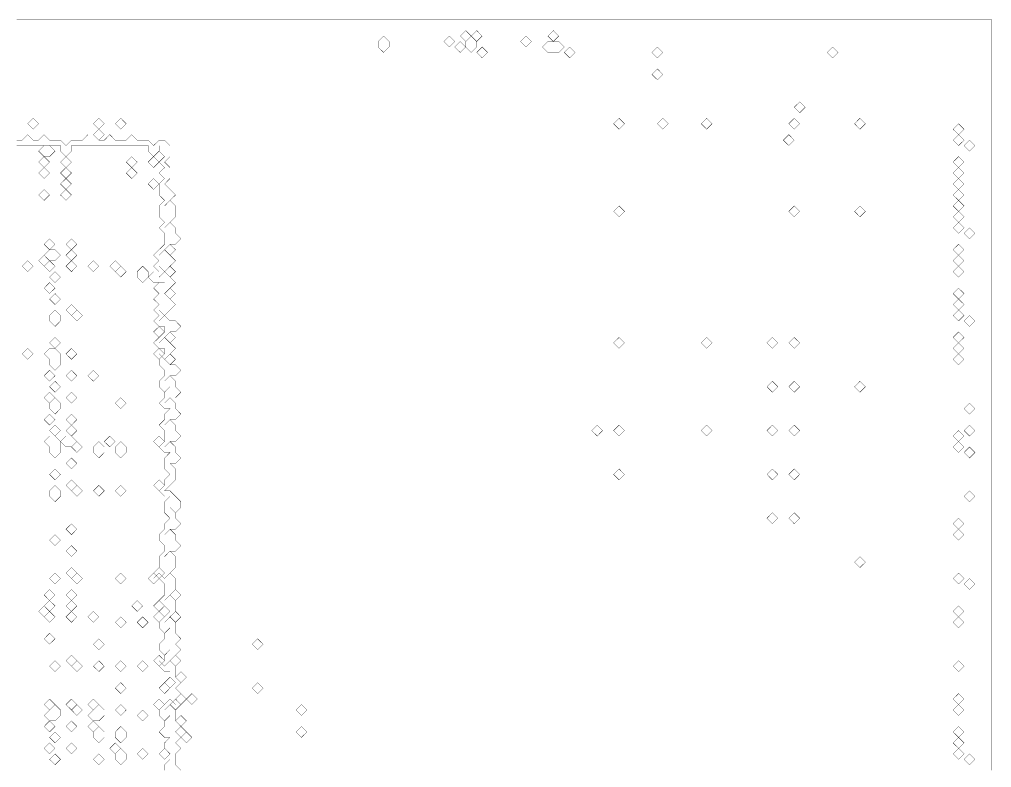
# Model space of a CAD drawing. Header units: metres. Extents: x 0 to 4936, y -4936 to 0.
# Drawn here: x 3221 to 4936, y -1318 to 0 of the extents above; entities that cross this region are included whole.
import ezdxf

# ---------------------------------------------------------------- set-up
doc = ezdxf.new("R2010")
doc.units = ezdxf.units.M
doc.layers.add('conductor', color=1, linetype='Continuous')
doc.layers.add('substrate', color=5, linetype='Continuous')

msp = doc.modelspace()

# ---------------------------------------------------------------- linework, layer by layer
at = {"layer": 'conductor', "const_width": 0.5}
msp.add_lwpolyline([(3477, -1323.2), (3477, -1313.5), (3486.6, -1303.9), (3486.6, -1294.2), (3477, -1284.5), (3477, -1274.9), (3486.6, -1265.2), (3477, -1265.2), (3467.3, -1255.6), (3477, -1245.9), (3477, -1236.2), (3486.6, -1226.6), (3477, -1236.2), (3467.3, -1226.6), (3467.3, -1216.9), (3477, -1207.3), (3486.6, -1197.6), (3496.3, -1207.3), (3486.6, -1197.6), (3486.6, -1188), (3486.6, -1178.3), (3496.3, -1168.6), (3486.6, -1159), (3486.6, -1149.3), (3477, -1149.3), (3467.3, -1139.7), (3477, -1130), (3477, -1120.4), (3486.6, -1110.7), (3477, -1120.4), (3467.3, -1110.7), (3467.3, -1101), (3477, -1091.4), (3477, -1081.7), (3486.6, -1072.1), (3477, -1081.7), (3467.3, -1072.1), (3467.3, -1062.4), (3477, -1052.7), (3486.6, -1043.1), (3477, -1033.4), (3467.3, -1023.8), (3477, -1014.1), (3477, -1004.5), (3477, -994.8), (3467.3, -985.1), (3477, -975.5), (3467.3, -965.8), (3467.3, -956.2), (3467.3, -946.5), (3477, -936.8), (3477, -927.2), (3467.3, -917.5), (3467.3, -907.9), (3477, -898.2), (3477, -888.6), (3486.6, -878.9), (3477, -869.2), (3477, -859.6), (3477, -849.9), (3486.6, -840.3), (3477, -840.3), (3467.3, -830.6), (3477, -820.9), (3477, -811.3), (3486.6, -801.6), (3477, -792), (3477, -782.3), (3477, -772.7), (3486.6, -763), (3477, -763), (3467.3, -753.3), (3477, -743.7), (3477, -734), (3477, -724.4), (3467.3, -714.7), (3477, -705), (3477, -695.4), (3486.6, -685.7), (3477, -685.7), (3467.3, -676.1), (3477, -666.4), (3477, -656.8), (3486.6, -647.1), (3477, -656.8), (3467.3, -647.1), (3467.3, -637.4), (3477, -627.8), (3477, -618.1), (3467.3, -608.5), (3467.3, -598.8), (3477, -589.2), (3477, -579.5), (3467.3, -579.5), (3457.6, -569.8), (3467.3, -560.2), (3477, -550.5), (3477, -540.9), (3467.3, -540.9), (3457.6, -531.2), (3467.3, -521.5), (3457.6, -511.9), (3467.3, -502.2), (3457.6, -492.6), (3467.3, -482.9), (3457.6, -473.3), (3467.3, -463.6), (3477, -463.6), (3467.3, -463.6), (3457.6, -463.6), (3448, -453.9), (3457.6, -444.3), (3467.3, -444.3), (3457.6, -434.6), (3467.3, -425), (3457.6, -415.3), (3467.3, -405.6), (3477, -396), (3477, -386.3), (3477, -376.7), (3467.3, -367), (3477, -357.4), (3467.3, -347.7), (3467.3, -338), (3467.3, -328.4), (3477, -318.7), (3467.3, -309.1), (3467.3, -299.4), (3467.3, -289.7), (3477, -280.1), (3467.3, -270.4), (3477, -260.8), (3467.3, -251.1), (3477, -241.5), (3467.3, -231.8), (3467.3, -222.1), (3467.3, -231.8), (3457.6, -241.5), (3448, -231.8), (3448, -222.1), (3438.3, -222.1), (3428.7, -222.1), (3419, -222.1), (3409.3, -222.1), (3399.7, -222.1), (3390, -222.1), (3380.4, -222.1), (3370.7, -222.1), (3361.1, -222.1), (3351.4, -222.1), (3341.7, -222.1), (3332.1, -222.1), (3322.4, -222.1), (3312.8, -222.1), (3312.8, -231.8), (3303.1, -241.5), (3293.4, -231.8), (3293.4, -222.1), (3283.8, -222.1), (3274.1, -222.1), (3264.5, -222.1), (3254.8, -222.1), (3245.2, -222.1), (3235.5, -222.1), (3225.8, -222.1), (3216.2, -222.1)], dxfattribs=at)
for points in [[(3254.8, -231.8), (3264.5, -222.1), (3274.1, -222.1), (3283.8, -231.8), (3274.1, -241.5), (3264.5, -241.5)], [(3254.8, -251.1), (3264.5, -241.5), (3274.1, -251.1), (3264.5, -260.8)], [(3293.4, -251.1), (3303.1, -241.5), (3312.8, -251.1), (3303.1, -260.8)], [(3409.3, -251.1), (3419, -241.5), (3428.7, -251.1), (3419, -260.8)], [(3448, -251.1), (3457.6, -241.5), (3467.3, -251.1), (3457.6, -260.8)], [(3254.8, -270.4), (3264.5, -260.8), (3274.1, -270.4), (3264.5, -280.1)], [(3293.4, -270.4), (3303.1, -260.8), (3312.8, -270.4), (3303.1, -280.1)], [(3409.3, -270.4), (3419, -260.8), (3428.7, -270.4), (3419, -280.1)], [(3293.4, -289.7), (3303.1, -280.1), (3312.8, -289.7), (3303.1, -299.4)], [(3448, -289.7), (3457.6, -280.1), (3467.3, -289.7), (3457.6, -299.4)], [(3254.8, -309.1), (3264.5, -299.4), (3274.1, -309.1), (3264.5, -318.7)], [(3293.4, -309.1), (3303.1, -299.4), (3312.8, -309.1), (3303.1, -318.7)], [(3264.5, -396), (3274.1, -386.3), (3283.8, -396), (3274.1, -405.6)], [(3303.1, -396), (3312.8, -386.3), (3322.4, -396), (3312.8, -405.6)], [(3264.5, -415.3), (3274.1, -405.6), (3283.8, -405.6), (3293.4, -415.3), (3283.8, -425), (3274.1, -425)], [(3303.1, -415.3), (3312.8, -405.6), (3322.4, -415.3), (3312.8, -425)], [(3225.8, -434.6), (3235.5, -425), (3245.2, -434.6), (3235.5, -444.3)], [(3254.8, -425), (3264.5, -415.3), (3274.1, -425), (3264.5, -434.6)], [(3264.5, -434.6), (3274.1, -425), (3283.8, -434.6), (3274.1, -444.3)], [(3303.1, -434.6), (3312.8, -425), (3322.4, -434.6), (3312.8, -444.3)], [(3341.7, -434.6), (3351.4, -425), (3361.1, -434.6), (3351.4, -444.3)], [(3380.4, -434.6), (3390, -425), (3399.7, -434.6), (3390, -444.3)], [(3274.1, -453.9), (3283.8, -444.3), (3293.4, -453.9), (3283.8, -463.6)], [(3390, -444.3), (3399.7, -434.6), (3409.3, -444.3), (3399.7, -453.9)], [(3428.7, -444.3), (3438.3, -434.6), (3448, -444.3), (3448, -453.9), (3438.3, -463.6), (3428.7, -453.9)], [(3264.5, -473.3), (3274.1, -463.6), (3283.8, -473.3), (3274.1, -482.9)], [(3274.1, -492.6), (3283.8, -482.9), (3293.4, -492.6), (3283.8, -502.2)], [(3274.1, -521.5), (3283.8, -511.9), (3293.4, -521.5), (3293.4, -531.2), (3283.8, -540.9), (3274.1, -531.2)], [(3303.1, -511.9), (3312.8, -502.2), (3322.4, -511.9), (3312.8, -521.5)], [(3312.8, -521.5), (3322.4, -511.9), (3332.1, -521.5), (3322.4, -531.2)], [(3457.6, -550.5), (3467.3, -540.9), (3477, -550.5), (3467.3, -560.2)], [(3274.1, -569.8), (3283.8, -560.2), (3293.4, -569.8), (3283.8, -579.5)], [(3225.8, -589.2), (3235.5, -579.5), (3245.2, -589.2), (3235.5, -598.8)], [(3264.5, -589.2), (3274.1, -579.5), (3283.8, -579.5), (3293.4, -589.2), (3293.4, -598.8), (3293.4, -608.5), (3283.8, -618.1), (3274.1, -608.5), (3274.1, -598.8)], [(3303.1, -589.2), (3312.8, -579.5), (3322.4, -589.2), (3312.8, -598.8)], [(3457.6, -589.2), (3467.3, -579.5), (3477, -589.2), (3467.3, -598.8)], [(3264.5, -627.8), (3274.1, -618.1), (3283.8, -627.8), (3274.1, -637.4)], [(3303.1, -627.8), (3312.8, -618.1), (3322.4, -627.8), (3312.8, -637.4)], [(3341.7, -627.8), (3351.4, -618.1), (3361.1, -627.8), (3351.4, -637.4)], [(3274.1, -647.1), (3283.8, -637.4), (3293.4, -647.1), (3283.8, -656.8)], [(3264.5, -666.4), (3274.1, -656.8), (3283.8, -666.4), (3274.1, -676.1)], [(3274.1, -676.1), (3283.8, -666.4), (3293.4, -676.1), (3293.4, -685.7), (3283.8, -695.4), (3274.1, -685.7)], [(3303.1, -666.4), (3312.8, -656.8), (3322.4, -666.4), (3312.8, -676.1)], [(3390, -676.1), (3399.7, -666.4), (3409.3, -676.1), (3399.7, -685.7)], [(3264.5, -705), (3274.1, -695.4), (3283.8, -705), (3274.1, -714.7)], [(3303.1, -705), (3312.8, -695.4), (3322.4, -705), (3312.8, -714.7)], [(3274.1, -724.4), (3283.8, -714.7), (3293.4, -724.4), (3283.8, -734)], [(3303.1, -724.4), (3312.8, -714.7), (3322.4, -724.4), (3312.8, -734)], [(3264.5, -743.7), (3274.1, -734), (3283.8, -734), (3293.4, -743.7), (3293.4, -753.3), (3293.4, -763), (3283.8, -772.7), (3274.1, -763), (3274.1, -753.3)], [(3293.4, -743.7), (3303.1, -734), (3312.8, -734), (3322.4, -743.7), (3312.8, -753.3), (3303.1, -753.3)], [(3370.7, -743.7), (3380.4, -734), (3390, -743.7), (3380.4, -753.3)], [(3457.6, -743.7), (3467.3, -734), (3477, -743.7), (3467.3, -753.3)], [(3312.8, -753.3), (3322.4, -743.7), (3332.1, -753.3), (3322.4, -763)], [(3351.4, -753.3), (3361.1, -743.7), (3370.7, -753.3), (3370.7, -763), (3361.1, -772.7), (3351.4, -763)], [(3390, -753.3), (3399.7, -743.7), (3409.3, -753.3), (3409.3, -763), (3399.7, -772.7), (3390, -763)], [(3303.1, -782.3), (3312.8, -772.7), (3322.4, -782.3), (3312.8, -792)], [(3274.1, -801.6), (3283.8, -792), (3293.4, -801.6), (3283.8, -811.3)], [(3274.1, -830.6), (3283.8, -820.9), (3293.4, -830.6), (3293.4, -840.3), (3283.8, -849.9), (3274.1, -840.3)], [(3303.1, -820.9), (3312.8, -811.3), (3322.4, -820.9), (3312.8, -830.6)], [(3312.8, -830.6), (3322.4, -820.9), (3332.1, -830.6), (3322.4, -840.3)], [(3351.4, -830.6), (3361.1, -820.9), (3370.7, -830.6), (3361.1, -840.3)], [(3390, -830.6), (3399.7, -820.9), (3409.3, -830.6), (3399.7, -840.3)], [(3457.6, -820.9), (3467.3, -811.3), (3477, -820.9), (3467.3, -830.6)], [(3303.1, -898.2), (3312.8, -888.6), (3322.4, -898.2), (3312.8, -907.9)], [(3274.1, -917.5), (3283.8, -907.9), (3293.4, -917.5), (3283.8, -927.2)], [(3303.1, -936.8), (3312.8, -927.2), (3322.4, -936.8), (3312.8, -946.5)], [(3274.1, -985.1), (3283.8, -975.5), (3293.4, -985.1), (3283.8, -994.8)], [(3303.1, -975.5), (3312.8, -965.8), (3322.4, -975.5), (3312.8, -985.1)], [(3312.8, -985.1), (3322.4, -975.5), (3332.1, -985.1), (3322.4, -994.8)], [(3390, -985.1), (3399.7, -975.5), (3409.3, -985.1), (3399.7, -994.8)], [(3448, -985.1), (3457.6, -975.5), (3467.3, -985.1), (3457.6, -994.8)], [(3457.6, -975.5), (3467.3, -965.8), (3477, -975.5), (3467.3, -985.1)], [(3264.5, -1014.1), (3274.1, -1004.5), (3283.8, -1014.1), (3274.1, -1023.8)], [(3303.1, -1014.1), (3312.8, -1004.5), (3322.4, -1014.1), (3312.8, -1023.8)], [(3264.5, -1033.4), (3274.1, -1023.8), (3283.8, -1033.4), (3274.1, -1043.1)], [(3303.1, -1033.4), (3312.8, -1023.8), (3322.4, -1033.4), (3312.8, -1043.1)], [(3419, -1033.4), (3428.7, -1023.8), (3438.3, -1033.4), (3428.7, -1043.1)], [(3457.6, -1033.4), (3467.3, -1023.8), (3477, -1033.4), (3467.3, -1043.1)], [(3254.8, -1043.1), (3264.5, -1033.4), (3274.1, -1043.1), (3264.5, -1052.7)], [(3264.5, -1052.7), (3274.1, -1043.1), (3283.8, -1052.7), (3274.1, -1062.4)], [(3303.1, -1052.7), (3312.8, -1043.1), (3322.4, -1052.7), (3312.8, -1062.4)], [(3341.7, -1052.7), (3351.4, -1043.1), (3361.1, -1052.7), (3351.4, -1062.4)], [(3457.6, -1052.7), (3467.3, -1043.1), (3477, -1052.7), (3467.3, -1062.4)], [(3390, -1062.4), (3399.7, -1052.7), (3409.3, -1062.4), (3399.7, -1072.1)], [(3428.7, -1062.4), (3438.3, -1052.7), (3448, -1062.4), (3438.3, -1072.1)], [(3264.5, -1091.4), (3274.1, -1081.7), (3283.8, -1091.4), (3274.1, -1101)], [(3351.4, -1101), (3361.1, -1091.4), (3370.7, -1101), (3361.1, -1110.7)], [(3274.1, -1139.7), (3283.8, -1130), (3293.4, -1139.7), (3283.8, -1149.3)], [(3303.1, -1130), (3312.8, -1120.4), (3322.4, -1130), (3312.8, -1139.7)], [(3312.8, -1139.7), (3322.4, -1130), (3332.1, -1139.7), (3322.4, -1149.3)], [(3351.4, -1139.7), (3361.1, -1130), (3370.7, -1139.7), (3361.1, -1149.3)], [(3390, -1139.7), (3399.7, -1130), (3409.3, -1139.7), (3399.7, -1149.3)], [(3428.7, -1139.7), (3438.3, -1130), (3448, -1139.7), (3438.3, -1149.3)], [(3457.6, -1130), (3467.3, -1120.4), (3477, -1130), (3467.3, -1139.7)], [(3477, -1168.6), (3486.6, -1159), (3496.3, -1168.6), (3486.6, -1178.3)], [(3390, -1178.3), (3399.7, -1168.6), (3409.3, -1178.3), (3399.7, -1188)], [(3467.3, -1178.3), (3477, -1168.6), (3486.6, -1178.3), (3477, -1188)], [(3264.5, -1207.3), (3274.1, -1197.6), (3283.8, -1207.3), (3274.1, -1216.9)], [(3303.1, -1207.3), (3312.8, -1197.6), (3322.4, -1207.3), (3312.8, -1216.9)], [(3341.7, -1207.3), (3351.4, -1197.6), (3361.1, -1207.3), (3351.4, -1216.9)], [(3457.6, -1207.3), (3467.3, -1197.6), (3477, -1207.3), (3467.3, -1216.9)], [(3274.1, -1216.9), (3283.8, -1207.3), (3293.4, -1216.9), (3293.4, -1226.6), (3283.8, -1236.2), (3274.1, -1236.2), (3264.5, -1226.6)], [(3312.8, -1216.9), (3322.4, -1207.3), (3332.1, -1216.9), (3322.4, -1226.6)], [(3351.4, -1216.9), (3361.1, -1207.3), (3370.7, -1216.9), (3370.7, -1226.6), (3361.1, -1236.2), (3351.4, -1236.2), (3341.7, -1226.6)], [(3390, -1216.9), (3399.7, -1207.3), (3409.3, -1216.9), (3399.7, -1226.6)], [(3428.7, -1226.6), (3438.3, -1216.9), (3448, -1226.6), (3438.3, -1236.2)], [(3264.5, -1245.9), (3274.1, -1236.2), (3283.8, -1245.9), (3274.1, -1255.6)], [(3303.1, -1245.9), (3312.8, -1236.2), (3322.4, -1245.9), (3312.8, -1255.6)], [(3341.7, -1245.9), (3351.4, -1236.2), (3361.1, -1245.9), (3351.4, -1255.6)], [(3351.4, -1255.6), (3361.1, -1245.9), (3370.7, -1255.6), (3370.7, -1265.2), (3361.1, -1274.9), (3351.4, -1265.2)], [(3390, -1255.6), (3399.7, -1245.9), (3409.3, -1255.6), (3409.3, -1265.2), (3399.7, -1274.9), (3390, -1265.2)], [(3274.1, -1265.2), (3283.8, -1255.6), (3293.4, -1265.2), (3283.8, -1274.9)], [(3264.5, -1284.5), (3274.1, -1274.9), (3283.8, -1284.5), (3274.1, -1294.2)], [(3303.1, -1284.5), (3312.8, -1274.9), (3322.4, -1284.5), (3312.8, -1294.2)], [(3380.4, -1284.5), (3390, -1274.9), (3399.7, -1284.5), (3390, -1294.2)], [(3390, -1294.2), (3399.7, -1284.5), (3409.3, -1294.2), (3409.3, -1303.9), (3399.7, -1313.5), (3390, -1303.9)], [(3428.7, -1294.2), (3438.3, -1284.5), (3448, -1294.2), (3438.3, -1303.9)], [(3467.3, -1294.2), (3477, -1284.5), (3486.6, -1294.2), (3477, -1303.9)], [(3274.1, -1303.9), (3283.8, -1294.2), (3293.4, -1303.9), (3283.8, -1313.5)], [(3351.4, -1303.9), (3361.1, -1294.2), (3370.7, -1303.9), (3361.1, -1313.5)]]:
    msp.add_lwpolyline(points, close=True, dxfattribs=at)
at = {"layer": 'substrate', "const_width": 0.5}
for points in [[(4935.3, -1323.2), (4935.3, -1313.5), (4935.3, -1303.9), (4935.3, -1294.2), (4935.3, -1284.5), (4935.3, -1274.9), (4935.3, -1265.2), (4935.3, -1255.6), (4935.3, -1245.9), (4935.3, -1236.2), (4935.3, -1226.6), (4935.3, -1216.9), (4935.3, -1207.3), (4935.3, -1197.6), (4935.3, -1188), (4935.3, -1178.3), (4935.3, -1168.6), (4935.3, -1159), (4935.3, -1149.3), (4935.3, -1139.7), (4935.3, -1130), (4935.3, -1120.4), (4935.3, -1110.7), (4935.3, -1101), (4935.3, -1091.4), (4935.3, -1081.7), (4935.3, -1072.1), (4935.3, -1062.4), (4935.3, -1052.7), (4935.3, -1043.1), (4935.3, -1033.4), (4935.3, -1023.8), (4935.3, -1014.1), (4935.3, -1004.5), (4935.3, -994.8), (4935.3, -985.1), (4935.3, -975.5), (4935.3, -965.8), (4935.3, -956.2), (4935.3, -946.5), (4935.3, -936.8), (4935.3, -927.2), (4935.3, -917.5), (4935.3, -907.9), (4935.3, -898.2), (4935.3, -888.6), (4935.3, -878.9), (4935.3, -869.2), (4935.3, -859.6), (4935.3, -849.9), (4935.3, -840.3), (4935.3, -830.6), (4935.3, -820.9), (4935.3, -811.3), (4935.3, -801.6), (4935.3, -792), (4935.3, -782.3), (4935.3, -772.7), (4935.3, -763), (4935.3, -753.3), (4935.3, -743.7), (4935.3, -734), (4935.3, -724.4), (4935.3, -714.7), (4935.3, -705), (4935.3, -695.4), (4935.3, -685.7), (4935.3, -676.1), (4935.3, -666.4), (4935.3, -656.8), (4935.3, -647.1), (4935.3, -637.4), (4935.3, -627.8), (4935.3, -618.1), (4935.3, -608.5), (4935.3, -598.8), (4935.3, -589.2), (4935.3, -579.5), (4935.3, -569.8), (4935.3, -560.2), (4935.3, -550.5), (4935.3, -540.9), (4935.3, -531.2), (4935.3, -521.5), (4935.3, -511.9), (4935.3, -502.2), (4935.3, -492.6), (4935.3, -482.9), (4935.3, -473.3), (4935.3, -463.6), (4935.3, -453.9), (4935.3, -444.3), (4935.3, -434.6), (4935.3, -425), (4935.3, -415.3), (4935.3, -405.6), (4935.3, -396), (4935.3, -386.3), (4935.3, -376.7), (4935.3, -367), (4935.3, -357.4), (4935.3, -347.7), (4935.3, -338), (4935.3, -328.4), (4935.3, -318.7), (4935.3, -309.1), (4935.3, -299.4), (4935.3, -289.7), (4935.3, -280.1), (4935.3, -270.4), (4935.3, -260.8), (4935.3, -251.1), (4935.3, -241.5), (4935.3, -231.8), (4935.3, -222.1), (4935.3, -212.5), (4935.3, -202.8), (4935.3, -193.2), (4935.3, -183.5), (4935.3, -173.8), (4935.3, -164.2), (4935.3, -154.5), (4935.3, -144.9), (4935.3, -135.2), (4935.3, -125.6), (4935.3, -115.9), (4935.3, -106.2), (4935.3, -96.6), (4935.3, -86.9), (4935.3, -77.3), (4935.3, -67.6), (4935.3, -57.9), (4935.3, -48.3), (4935.3, -38.6), (4935.3, -29), (4935.3, -19.3), (4935.3, -9.7), (4935.3, 0), (4925.7, 0), (4916, 0), (4906.4, 0), (4896.7, 0), (4887.1, 0), (4877.4, 0), (4867.7, 0), (4858.1, 0), (4848.4, 0), (4838.8, 0), (4829.1, 0), (4819.4, 0), (4809.8, 0), (4800.1, 0), (4790.5, 0), (4780.8, 0), (4771.2, 0), (4761.5, 0), (4751.8, 0), (4742.2, 0), (4732.5, 0), (4722.9, 0), (4713.2, 0), (4703.5, 0), (4693.9, 0), (4684.2, 0), (4674.6, 0), (4664.9, 0), (4655.3, 0), (4645.6, 0), (4635.9, 0), (4626.3, 0), (4616.6, 0), (4607, 0), (4597.3, 0), (4587.6, 0), (4578, 0), (4568.3, 0), (4558.7, 0), (4549, 0), (4539.4, 0), (4529.7, 0), (4520, 0), (4510.4, 0), (4500.7, 0), (4491.1, 0), (4481.4, 0), (4471.7, 0), (4462.1, 0), (4452.4, 0), (4442.8, 0), (4433.1, 0), (4423.5, 0), (4413.8, 0), (4404.1, 0), (4394.5, 0), (4384.8, 0), (4375.2, 0), (4365.5, 0), (4355.8, 0), (4346.2, 0), (4336.5, 0), (4326.9, 0), (4317.2, 0), (4307.6, 0), (4297.9, 0), (4288.2, 0), (4278.6, 0), (4268.9, 0), (4259.3, 0), (4249.6, 0), (4240, 0), (4230.3, 0), (4220.6, 0), (4211, 0), (4201.3, 0), (4191.7, 0), (4182, 0), (4172.3, 0), (4162.7, 0), (4153, 0), (4143.4, 0), (4133.7, 0), (4124.1, 0), (4114.4, 0), (4104.7, 0), (4095.1, 0), (4085.4, 0), (4075.8, 0), (4066.1, 0), (4056.4, 0), (4046.8, 0), (4037.1, 0), (4027.5, 0), (4017.8, 0), (4008.2, 0), (3998.5, 0), (3988.8, 0), (3979.2, 0), (3969.5, 0), (3959.9, 0), (3950.2, 0), (3940.5, 0), (3930.9, 0), (3921.2, 0), (3911.6, 0), (3901.9, 0), (3892.3, 0), (3882.6, 0), (3872.9, 0), (3863.3, 0), (3853.6, 0), (3844, 0), (3834.3, 0), (3824.6, 0), (3815, 0), (3805.3, 0), (3795.7, 0), (3786, 0), (3776.4, 0), (3766.7, 0), (3757, 0), (3747.4, 0), (3737.7, 0), (3728.1, 0), (3718.4, 0), (3708.8, 0), (3699.1, 0), (3689.4, 0), (3679.8, 0), (3670.1, 0), (3660.5, 0), (3650.8, 0), (3641.1, 0), (3631.5, 0), (3621.8, 0), (3612.2, 0), (3602.5, 0), (3592.9, 0), (3583.2, 0), (3573.5, 0), (3563.9, 0), (3554.2, 0), (3544.6, 0), (3534.9, 0), (3525.2, 0), (3515.6, 0), (3505.9, 0), (3496.3, 0), (3486.6, 0), (3477, 0), (3467.3, 0), (3457.6, 0), (3448, 0), (3438.3, 0), (3428.7, 0), (3419, 0), (3409.3, 0), (3399.7, 0), (3390, 0), (3380.4, 0), (3370.7, 0), (3361.1, 0), (3351.4, 0), (3341.7, 0), (3332.1, 0), (3322.4, 0), (3312.8, 0), (3303.1, 0), (3293.4, 0), (3283.8, 0), (3274.1, 0), (3264.5, 0), (3254.8, 0), (3245.2, 0), (3235.5, 0), (3225.8, 0), (3216.2, 0)], [(3216.2, -212.5), (3225.8, -212.5), (3235.5, -202.8), (3245.2, -212.5), (3254.8, -212.5), (3264.5, -202.8), (3274.1, -212.5), (3283.8, -212.5), (3293.4, -212.5), (3303.1, -222.1), (3312.8, -212.5), (3322.4, -212.5), (3332.1, -212.5), (3341.7, -202.8), (3351.4, -202.8), (3361.1, -212.5), (3370.7, -212.5), (3380.4, -202.8), (3390, -212.5), (3399.7, -212.5), (3409.3, -212.5), (3419, -202.8), (3428.7, -212.5), (3438.3, -212.5), (3448, -212.5), (3457.6, -222.1), (3467.3, -212.5), (3477, -212.5), (3486.6, -222.1), (3486.6, -231.8), (3486.6, -241.5), (3477, -251.1), (3486.6, -260.8), (3486.6, -270.4), (3486.6, -280.1), (3477, -289.7), (3486.6, -299.4), (3496.3, -309.1), (3486.6, -318.7), (3477, -328.4), (3486.6, -318.7), (3496.3, -328.4), (3496.3, -338), (3496.3, -347.7), (3486.6, -357.4), (3477, -367), (3486.6, -357.4), (3496.3, -367), (3496.3, -376.7), (3505.9, -386.3), (3496.3, -396), (3486.6, -396), (3477, -405.6), (3467.3, -415.3), (3477, -405.6), (3486.6, -415.3), (3496.3, -425), (3486.6, -434.6), (3477, -444.3), (3467.3, -434.6), (3477, -444.3), (3467.3, -453.9), (3477, -444.3), (3486.6, -453.9), (3496.3, -463.6), (3486.6, -473.3), (3477, -482.9), (3486.6, -492.6), (3496.3, -502.2), (3486.6, -511.9), (3477, -521.5), (3467.3, -511.9), (3477, -521.5), (3467.3, -531.2), (3477, -521.5), (3486.6, -531.2), (3496.3, -531.2), (3505.9, -540.9), (3496.3, -550.5), (3486.6, -550.5), (3477, -560.2), (3467.3, -569.8), (3477, -560.2), (3486.6, -569.8), (3496.3, -579.5), (3486.6, -589.2), (3477, -598.8), (3467.3, -589.2), (3477, -598.8), (3486.6, -608.5), (3496.3, -608.5), (3505.9, -618.1), (3496.3, -627.8), (3486.6, -627.8), (3477, -637.4), (3486.6, -627.8), (3496.3, -637.4), (3496.3, -647.1), (3505.9, -656.8), (3496.3, -666.4), (3486.6, -666.4), (3477, -676.1), (3486.6, -666.4), (3496.3, -676.1), (3496.3, -685.7), (3505.9, -695.4), (3496.3, -705), (3486.6, -705), (3477, -714.7), (3486.6, -705), (3496.3, -714.7), (3496.3, -724.4), (3505.9, -734), (3496.3, -743.7), (3486.6, -743.7), (3477, -753.3), (3486.6, -743.7), (3496.3, -753.3), (3496.3, -763), (3505.9, -772.7), (3496.3, -782.3), (3486.6, -782.3), (3496.3, -792), (3496.3, -801.6), (3496.3, -811.3), (3486.6, -820.9), (3477, -830.6), (3486.6, -830.6), (3496.3, -840.3), (3505.9, -849.9), (3505.9, -859.6), (3496.3, -869.2), (3486.6, -859.6), (3496.3, -869.2), (3496.3, -878.9), (3505.9, -888.6), (3496.3, -898.2), (3486.6, -898.2), (3477, -907.9), (3486.6, -898.2), (3496.3, -907.9), (3496.3, -917.5), (3505.9, -927.2), (3496.3, -936.8), (3486.6, -936.8), (3477, -946.5), (3486.6, -936.8), (3496.3, -946.5), (3496.3, -956.2), (3496.3, -965.8), (3486.6, -975.5), (3477, -985.1), (3467.3, -975.5), (3457.6, -985.1), (3467.3, -975.5), (3477, -985.1), (3486.6, -975.5), (3496.3, -985.1), (3496.3, -994.8), (3496.3, -1004.5), (3486.6, -1014.1), (3477, -1023.8), (3486.6, -1014.1), (3496.3, -1023.8), (3496.3, -1033.4), (3496.3, -1043.1), (3486.6, -1052.7), (3477, -1062.4), (3486.6, -1052.7), (3496.3, -1062.4), (3496.3, -1072.1), (3496.3, -1081.7), (3505.9, -1091.4), (3496.3, -1101), (3505.9, -1110.7), (3496.3, -1120.4), (3486.6, -1130), (3477, -1139.7), (3467.3, -1130), (3477, -1139.7), (3486.6, -1130), (3496.3, -1139.7), (3496.3, -1149.3), (3496.3, -1159), (3505.9, -1168.6), (3496.3, -1178.3), (3505.9, -1188), (3496.3, -1197.6), (3486.6, -1207.3), (3477, -1216.9), (3486.6, -1207.3), (3496.3, -1216.9), (3496.3, -1226.6), (3496.3, -1236.2), (3505.9, -1245.9), (3496.3, -1255.6), (3505.9, -1265.2), (3496.3, -1274.9), (3505.9, -1284.5), (3496.3, -1294.2), (3496.3, -1303.9), (3496.3, -1313.5), (3505.9, -1323.2)]]:
    msp.add_lwpolyline(points, dxfattribs=at)
for points in [[(3853.6, -38.6), (3863.3, -29), (3872.9, -38.6), (3872.9, -48.3), (3863.3, -57.9), (3853.6, -48.3)], [(3969.5, -38.6), (3979.2, -29), (3988.8, -38.6), (3979.2, -48.3)], [(3998.5, -29), (4008.2, -19.3), (4017.8, -29), (4008.2, -38.6)], [(4008.2, -38.6), (4017.8, -29), (4027.5, -38.6), (4027.5, -48.3), (4017.8, -57.9), (4008.2, -48.3)], [(4017.8, -29), (4027.5, -19.3), (4037.1, -29), (4027.5, -38.6)], [(4104.7, -38.6), (4114.4, -29), (4124.1, -38.6), (4114.4, -48.3)], [(4153, -29), (4162.7, -19.3), (4172.3, -29), (4162.7, -38.6)], [(3988.8, -48.3), (3998.5, -38.6), (4008.2, -48.3), (3998.5, -57.9)], [(4027.5, -57.9), (4037.1, -48.3), (4046.8, -57.9), (4037.1, -67.6)], [(4143.4, -48.3), (4153, -38.6), (4162.7, -38.6), (4172.3, -38.6), (4182, -48.3), (4172.3, -57.9), (4162.7, -57.9), (4153, -57.9)], [(4182, -57.9), (4191.7, -48.3), (4201.3, -57.9), (4191.7, -67.6)], [(4336.5, -57.9), (4346.2, -48.3), (4355.8, -57.9), (4346.2, -67.6)], [(4645.6, -57.9), (4655.3, -48.3), (4664.9, -57.9), (4655.3, -67.6)], [(4336.5, -96.6), (4346.2, -86.9), (4355.8, -96.6), (4346.2, -106.2)], [(4587.6, -154.5), (4597.3, -144.9), (4607, -154.5), (4597.3, -164.2)], [(3235.5, -183.5), (3245.2, -173.8), (3254.8, -183.5), (3245.2, -193.2)], [(3351.4, -183.5), (3361.1, -173.8), (3370.7, -183.5), (3361.1, -193.2)], [(3390, -183.5), (3399.7, -173.8), (3409.3, -183.5), (3399.7, -193.2)], [(4268.9, -183.5), (4278.6, -173.8), (4288.2, -183.5), (4278.6, -193.2)], [(4346.2, -183.5), (4355.8, -173.8), (4365.5, -183.5), (4355.8, -193.2)], [(4423.5, -183.5), (4433.1, -173.8), (4442.8, -183.5), (4433.1, -193.2)], [(4578, -183.5), (4587.6, -173.8), (4597.3, -183.5), (4587.6, -193.2)], [(4693.9, -183.5), (4703.5, -173.8), (4713.2, -183.5), (4703.5, -193.2)], [(4867.7, -193.2), (4877.4, -183.5), (4887.1, -193.2), (4877.4, -202.8)], [(3351.4, -202.8), (3361.1, -193.2), (3370.7, -202.8), (3361.1, -212.5)], [(4568.3, -212.5), (4578, -202.8), (4587.6, -212.5), (4578, -222.1)], [(4867.7, -212.5), (4877.4, -202.8), (4887.1, -212.5), (4877.4, -222.1)], [(4887.1, -222.1), (4896.7, -212.5), (4906.4, -222.1), (4896.7, -231.8)], [(3274.1, -231.8)], [(4867.7, -251.1), (4877.4, -241.5), (4887.1, -251.1), (4877.4, -260.8)], [(4867.7, -270.4), (4877.4, -260.8), (4887.1, -270.4), (4877.4, -280.1)], [(4867.7, -289.7), (4877.4, -280.1), (4887.1, -289.7), (4877.4, -299.4)], [(4867.7, -309.1), (4877.4, -299.4), (4887.1, -309.1), (4877.4, -318.7)], [(4867.7, -328.4), (4877.4, -318.7), (4887.1, -328.4), (4877.4, -338)], [(4268.9, -338), (4278.6, -328.4), (4288.2, -338), (4278.6, -347.7)], [(4578, -338), (4587.6, -328.4), (4597.3, -338), (4587.6, -347.7)], [(4693.9, -338), (4703.5, -328.4), (4713.2, -338), (4703.5, -347.7)], [(4867.7, -347.7), (4877.4, -338), (4887.1, -347.7), (4877.4, -357.4)], [(4867.7, -367), (4877.4, -357.4), (4887.1, -367), (4877.4, -376.7)], [(4887.1, -376.7), (4896.7, -367), (4906.4, -376.7), (4896.7, -386.3)], [(3477, -405.6), (3486.6, -396), (3496.3, -405.6), (3486.6, -415.3)], [(4867.7, -405.6), (4877.4, -396), (4887.1, -405.6), (4877.4, -415.3)], [(4867.7, -425), (4877.4, -415.3), (4887.1, -425), (4877.4, -434.6)], [(3399.7, -444.3)], [(3438.3, -444.3)], [(3477, -444.3), (3486.6, -434.6), (3496.3, -444.3), (3486.6, -453.9)], [(4867.7, -444.3), (4877.4, -434.6), (4887.1, -444.3), (4877.4, -453.9)], [(3477, -482.9), (3486.6, -473.3), (3496.3, -482.9), (3486.6, -492.6)], [(4867.7, -482.9), (4877.4, -473.3), (4887.1, -482.9), (4877.4, -492.6)], [(4867.7, -502.2), (4877.4, -492.6), (4887.1, -502.2), (4877.4, -511.9)], [(4867.7, -521.5), (4877.4, -511.9), (4887.1, -521.5), (4877.4, -531.2)], [(3283.8, -521.5)], [(3322.4, -521.5)], [(4887.1, -531.2), (4896.7, -521.5), (4906.4, -531.2), (4896.7, -540.9)], [(3477, -560.2), (3486.6, -550.5), (3496.3, -560.2), (3486.6, -569.8)], [(4268.9, -569.8), (4278.6, -560.2), (4288.2, -569.8), (4278.6, -579.5)], [(4423.5, -569.8), (4433.1, -560.2), (4442.8, -569.8), (4433.1, -579.5)], [(4539.4, -569.8), (4549, -560.2), (4558.7, -569.8), (4549, -579.5)], [(4578, -569.8), (4587.6, -560.2), (4597.3, -569.8), (4587.6, -579.5)], [(4867.7, -560.2), (4877.4, -550.5), (4887.1, -560.2), (4877.4, -569.8)], [(4867.7, -579.5), (4877.4, -569.8), (4887.1, -579.5), (4877.4, -589.2)], [(3283.8, -598.8)], [(3477, -598.8), (3486.6, -589.2), (3496.3, -598.8), (3486.6, -608.5)], [(4867.7, -598.8), (4877.4, -589.2), (4887.1, -598.8), (4877.4, -608.5)], [(4539.4, -647.1), (4549, -637.4), (4558.7, -647.1), (4549, -656.8)], [(4578, -647.1), (4587.6, -637.4), (4597.3, -647.1), (4587.6, -656.8)], [(4693.9, -647.1), (4703.5, -637.4), (4713.2, -647.1), (4703.5, -656.8)], [(3283.8, -676.1)], [(3399.7, -676.1)], [(4887.1, -685.7), (4896.7, -676.1), (4906.4, -685.7), (4896.7, -695.4)], [(4230.3, -724.4), (4240, -714.7), (4249.6, -724.4), (4240, -734)], [(4268.9, -724.4), (4278.6, -714.7), (4288.2, -724.4), (4278.6, -734)], [(4423.5, -724.4), (4433.1, -714.7), (4442.8, -724.4), (4433.1, -734)], [(4539.4, -724.4), (4549, -714.7), (4558.7, -724.4), (4549, -734)], [(4578, -724.4), (4587.6, -714.7), (4597.3, -724.4), (4587.6, -734)], [(4887.1, -724.4), (4896.7, -714.7), (4906.4, -724.4), (4896.7, -734)], [(4867.7, -734), (4877.4, -724.4), (4887.1, -734), (4877.4, -743.7)], [(3283.8, -753.3)], [(3322.4, -753.3)], [(3361.1, -753.3)], [(3399.7, -753.3)], [(4867.7, -753.3), (4877.4, -743.7), (4887.1, -753.3), (4877.4, -763)], [(4887.1, -763), (4896.7, -753.3), (4906.4, -763), (4896.7, -772.7)], [(4268.9, -801.6), (4278.6, -792), (4288.2, -801.6), (4278.6, -811.3)], [(4539.4, -801.6), (4549, -792), (4558.7, -801.6), (4549, -811.3)], [(4578, -801.6), (4587.6, -792), (4597.3, -801.6), (4587.6, -811.3)], [(3283.8, -830.6)], [(3322.4, -830.6)], [(3361.1, -830.6)], [(3399.7, -830.6)], [(4887.1, -840.3), (4896.7, -830.6), (4906.4, -840.3), (4896.7, -849.9)], [(4539.4, -878.9), (4549, -869.2), (4558.7, -878.9), (4549, -888.6)], [(4578, -878.9), (4587.6, -869.2), (4597.3, -878.9), (4587.6, -888.6)], [(4867.7, -888.6), (4877.4, -878.9), (4887.1, -888.6), (4877.4, -898.2)], [(4867.7, -907.9), (4877.4, -898.2), (4887.1, -907.9), (4877.4, -917.5)], [(4693.9, -956.2), (4703.5, -946.5), (4713.2, -956.2), (4703.5, -965.8)], [(4867.7, -985.1), (4877.4, -975.5), (4887.1, -985.1), (4877.4, -994.8)], [(3283.8, -985.1)], [(3322.4, -985.1)], [(3399.7, -985.1)], [(4887.1, -994.8), (4896.7, -985.1), (4906.4, -994.8), (4896.7, -1004.5)], [(3486.6, -1014.1), (3496.3, -1004.5), (3505.9, -1014.1), (3496.3, -1023.8)], [(3428.7, -1033.4)], [(3486.6, -1052.7), (3496.3, -1043.1), (3505.9, -1052.7), (3496.3, -1062.4)], [(4867.7, -1043.1), (4877.4, -1033.4), (4887.1, -1043.1), (4877.4, -1052.7)], [(3399.7, -1062.4)], [(3438.3, -1062.4)], [(4867.7, -1062.4), (4877.4, -1052.7), (4887.1, -1062.4), (4877.4, -1072.1)], [(3631.5, -1101), (3641.1, -1091.4), (3650.8, -1101), (3641.1, -1110.7)], [(3361.1, -1101)], [(3477, -1101)], [(3486.6, -1130), (3496.3, -1120.4), (3505.9, -1130), (3496.3, -1139.7)], [(4867.7, -1139.7), (4877.4, -1130), (4887.1, -1139.7), (4877.4, -1149.3)], [(3283.8, -1139.7)], [(3322.4, -1139.7)], [(3361.1, -1139.7)], [(3399.7, -1139.7)], [(3438.3, -1139.7)], [(3496.3, -1159), (3505.9, -1149.3), (3515.6, -1159), (3505.9, -1168.6)], [(3399.7, -1178.3)], [(3477, -1178.3)], [(3631.5, -1178.3), (3641.1, -1168.6), (3650.8, -1178.3), (3641.1, -1188)], [(3486.6, -1207.3), (3496.3, -1197.6), (3505.9, -1207.3), (3496.3, -1216.9)], [(3496.3, -1197.6), (3505.9, -1188), (3515.6, -1197.6), (3505.9, -1207.3)], [(3515.6, -1197.6), (3525.2, -1188), (3534.9, -1197.6), (3525.2, -1207.3)], [(4867.7, -1197.6), (4877.4, -1188), (4887.1, -1197.6), (4877.4, -1207.3)], [(3283.8, -1216.9)], [(3322.4, -1216.9)], [(3361.1, -1216.9)], [(3399.7, -1216.9)], [(3708.8, -1216.9), (3718.4, -1207.3), (3728.1, -1216.9), (3718.4, -1226.6)], [(4867.7, -1216.9), (4877.4, -1207.3), (4887.1, -1216.9), (4877.4, -1226.6)], [(3496.3, -1236.2), (3505.9, -1226.6), (3515.6, -1236.2), (3505.9, -1245.9)], [(3496.3, -1255.6), (3505.9, -1245.9), (3515.6, -1255.6), (3505.9, -1265.2)], [(3708.8, -1255.6), (3718.4, -1245.9), (3728.1, -1255.6), (3718.4, -1265.2)], [(4867.7, -1255.6), (4877.4, -1245.9), (4887.1, -1255.6), (4877.4, -1265.2)], [(3361.1, -1255.6)], [(3399.7, -1255.6)], [(3477, -1255.6)], [(3505.9, -1265.2), (3515.6, -1255.6), (3525.2, -1265.2), (3515.6, -1274.9)], [(4867.7, -1274.9), (4877.4, -1265.2), (4887.1, -1274.9), (4877.4, -1284.5)], [(4867.7, -1294.2), (4877.4, -1284.5), (4887.1, -1294.2), (4877.4, -1303.9)], [(3399.7, -1294.2)], [(3438.3, -1294.2)], [(3477, -1294.2)], [(4887.1, -1303.9), (4896.7, -1294.2), (4906.4, -1303.9), (4896.7, -1313.5)]]:
    msp.add_lwpolyline(points, close=True, dxfattribs=at)

doc.saveas('drawing.dxf')
